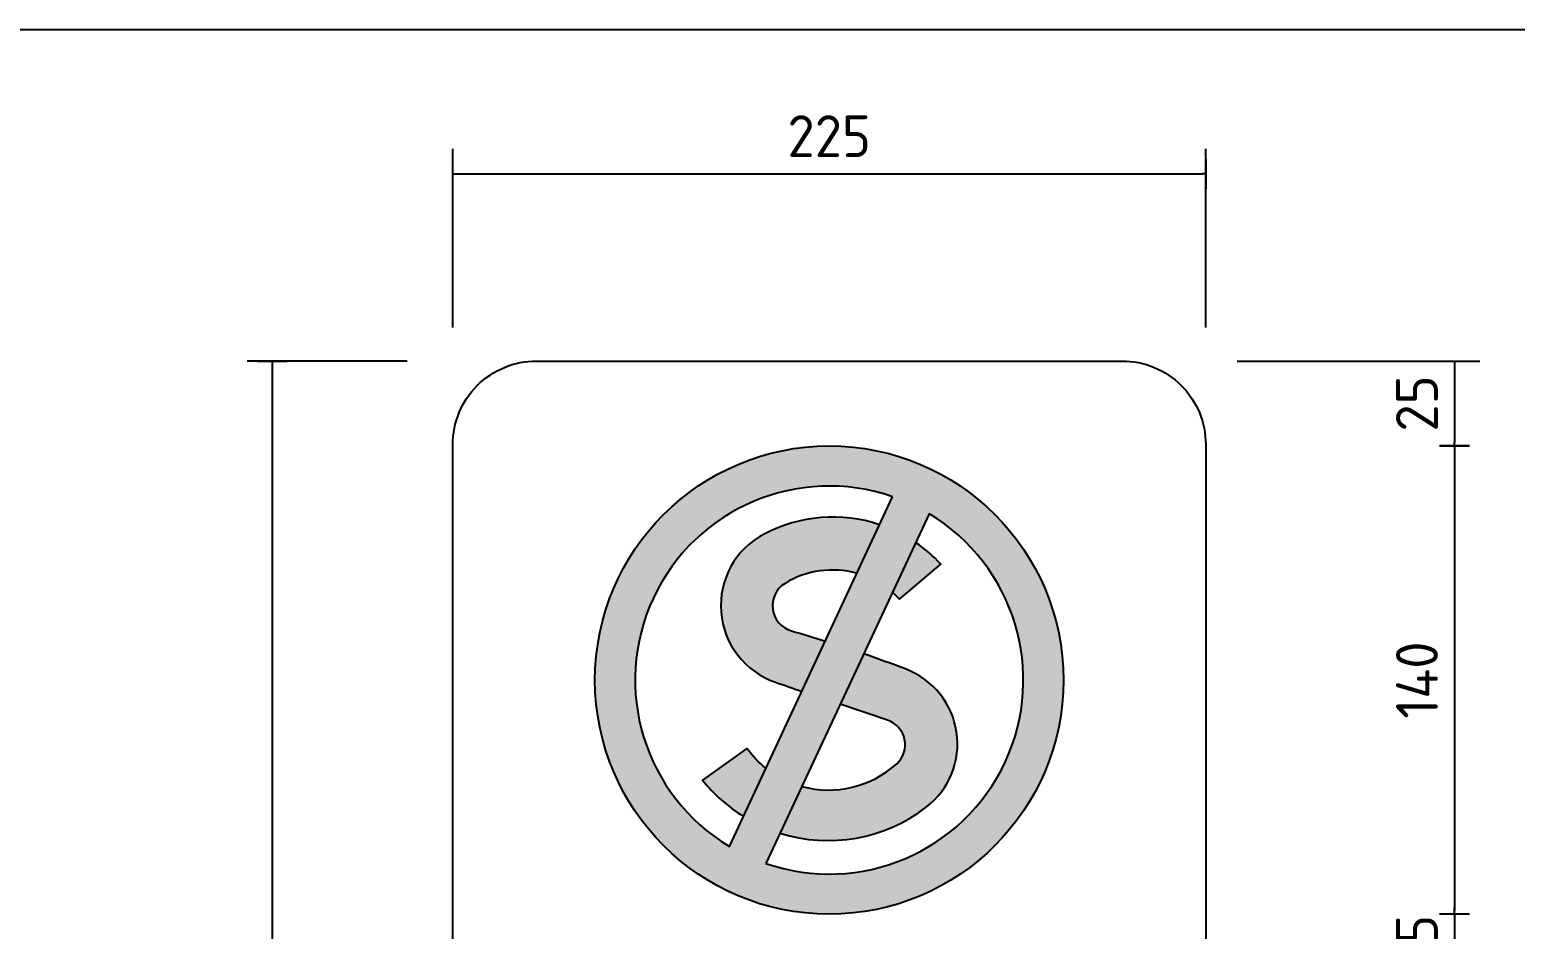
# Model space of a CAD drawing. Header units: millimetres. Extents: x 0 to 420, y 0 to 297.
# Drawn here: x 235.2 to 324, y 238.7 to 292.5 of the extents above; entities that cross this region are included whole.
import ezdxf
from ezdxf.enums import TextEntityAlignment as Align

# ---------------------------------------------------------------- set-up
doc = ezdxf.new("R2010")
doc.units = ezdxf.units.MM
doc.header["$MEASUREMENT"] = 0
for name, color, linetype in [('L25', 1, 'Continuous'), ('L35', 3, 'Continuous'), ('RED', 10, 'Continuous'), ('T25', 1, 'Continuous'), ('TBLK18', 4, 'Continuous'), ('TBLK25', 1, 'Continuous'), ('TBLK35', 3, 'Continuous'), ('TBLK50', 7, 'Continuous')]:
    doc.layers.add(name, color=color, linetype=linetype)
doc.styles.add('iso', font='iso3098b.shx')
doc.dimstyles.new('signsdim', dxfattribs={"dimtxt": 2.5, "dimasz": 0.2, "dimexe": 1.5, "dimexo": 2, "dimgap": 1, "dimtad": 1, "dimlfac": 5, "dimrnd": 1, "dimtxsty": 'iso', "dimblk": 'sgndim', "dimcen": 2.5, "dimse2": 1, "dimadec": 0, "dimazin": 0, "dimtfac": 1, "dimtix": 1, "dimtmove": 0, "dimatfit": 3, "dimfxl": 1, "dimarcsym": 0})

# ---------------------------------------------------------------- blocks, each defined once
blk = doc.blocks.new('A3BBLK')
at = {"layer": 'TBLK50'}
blk.add_line((415.5, 292.5), (13, 292.5), dxfattribs=at)
blk = doc.blocks.new('title block')
blk.add_blockref('A3BBLK', (0, 0))
at = {"layer": 'TBLK18', "style": 'iso'}
blk.add_attdef('MR_DIRECTORATE', text='', height=1.5, dxfattribs=at).set_placement((381.5, 67.119), align=Align.CENTER)
for tag, p in [('STREET_NAME', (355.514, 61.1)), ('SUBURB_POSTCODE', (388.488, 61.1)), ('TELEPHONE_NO.', (368.306, 58.836)), ('FAX_NO.', (393.555, 58.836))]:
    blk.add_attdef(tag, p, '', height=1.5, dxfattribs=at)
at = {"layer": 'TBLK25', "style": 'iso'}
for tag, height, p in [('MR_BRANCH', 2, (381.5, 64.199)), ('ROAD_SECTION', 1.75, (384.5, 29.162)), ('SLK', 1.75, (384.5, 26.108)), ('CHAINAGE', 1.75, (384.5, 19.205))]:
    blk.add_attdef(tag, text='', height=height, dxfattribs=at).set_placement(p, align=Align.CENTER)
for tag, p, height in [('FILE_NUMBER', (371.773, 53.237), 2.5), ('DESIGNED_/_DRAWN', (371.773, 48.487), 2), ('VERIFIED', (371.773, 43.487), 2), ('APPROVED', (371.773, 38.487), 2), ('LOCAL_AUTHORITY', (370.48, 16.733), 1.25)]:
    blk.add_attdef(tag, p, '', height=height, dxfattribs=at)
at = {"layer": 'TBLK35', "style": 'iso', "width": 0.9}
for tag, p in [('ROAD_PROJECT&NUMBER', (384.5, 32.231)), ('DRAWING_DESCRIPTION', (384.5, 22.288))]:
    blk.add_attdef(tag, text='', height=2.5, dxfattribs=at).set_placement(p, align=Align.CENTER)
at = {"layer": 'TBLK50', "style": 'iso'}
blk.add_attdef('DRG_NUMBER', (356.803, 6.021), '', height=5, dxfattribs=at)
blk = doc.blocks.new('sgndim')
for p, q in [((0, 4.5), (0, -4.5)), ((0, 0), (-1, 0))]:
    blk.add_line(p, q)
blk = doc.blocks.new('*D95')
at = {"layer": 'DEFPOINTS', "color": 0, "transparency": 16777216}
for p in [(305.504, 283.885), (260.504, 272.688), (305.504, 272.688)]:
    blk.add_point(p, dxfattribs=at)
at = {"layer": 'T25', "color": 0, "lineweight": -2, "transparency": 16777216}
for p, q in [((260.504, 274.688), (260.504, 285.385)), ((305.504, 274.688), (305.504, 285.385)), ((260.704, 283.885), (305.304, 283.885))]:
    blk.add_line(p, q, dxfattribs=at)
at = {"layer": 'T25', "color": 0, "lineweight": -2, "transparency": 16777216, "xscale": 0.2, "yscale": 0.2, "zscale": 0.2, "rotation": 180}
blk.add_blockref('sgndim', (260.504, 283.885), dxfattribs=at)
at = {"layer": 'T25', "color": 0, "lineweight": -2, "transparency": 16777216, "xscale": 0.2, "yscale": 0.2, "zscale": 0.2}
blk.add_blockref('sgndim', (305.504, 283.885), dxfattribs=at)
at = {"layer": 'T25', "color": 0, "transparency": 16777216, "insert": (283.004, 286.135), "char_height": 2.5, "attachment_point": 5, "style": 'iso'}
blk.add_mtext('225', dxfattribs=at)
blk = doc.blocks.new('*D106')
at = {"layer": 'DEFPOINTS', "color": 0, "transparency": 16777216}
for p in [(305.504, 239.61), (305.504, 236.61), (320.379, 236.61)]:
    blk.add_point(p, dxfattribs=at)
at = {"layer": 'T25', "color": 0, "lineweight": -2, "transparency": 16777216}
for p, q in [((320.379, 239.81), (320.379, 240.01)), ((320.379, 239.61), (320.379, 236.61)), ((320.379, 236.41), (320.379, 236.21))]:
    blk.add_line(p, q, dxfattribs=at)
at = {"layer": 'T25', "color": 0, "lineweight": -2, "transparency": 16777216, "xscale": 0.2, "yscale": 0.2, "zscale": 0.2}
for p, rotation in [((320.379, 239.61), 270), ((320.379, 236.61), 90)]:
    blk.add_blockref('sgndim', p, dxfattribs=dict(at, rotation=rotation))
at = {"layer": 'T25', "color": 0, "transparency": 16777216, "insert": (318.129, 238.11), "char_height": 2.5, "attachment_point": 5, "rotation": 90, "style": 'iso'}
blk.add_mtext('15', dxfattribs=at)
blk = doc.blocks.new('*D107')
at = {"layer": 'DEFPOINTS', "color": 0, "transparency": 16777216}
for p in [(305.504, 267.61), (305.504, 239.61), (320.379, 239.61)]:
    blk.add_point(p, dxfattribs=at)
at = {"layer": 'T25', "color": 0, "lineweight": -2, "transparency": 16777216}
blk.add_line((320.379, 267.41), (320.379, 239.81), dxfattribs=at)
at = {"layer": 'T25', "color": 0, "lineweight": -2, "transparency": 16777216, "xscale": 0.2, "yscale": 0.2, "zscale": 0.2}
for p, rotation in [((320.379, 267.61), 90), ((320.379, 239.61), 270)]:
    blk.add_blockref('sgndim', p, dxfattribs=dict(at, rotation=rotation))
at = {"layer": 'T25', "color": 0, "transparency": 16777216, "insert": (318.129, 253.61), "char_height": 2.5, "attachment_point": 5, "rotation": 90, "style": 'iso'}
blk.add_mtext('140', dxfattribs=at)
blk = doc.blocks.new('*D108')
at = {"layer": 'DEFPOINTS', "color": 0, "transparency": 16777216}
for p in [(305.375, 272.688), (308.758, 267.61), (320.379, 267.61)]:
    blk.add_point(p, dxfattribs=at)
at = {"layer": 'T25', "color": 0, "lineweight": -2, "transparency": 16777216}
for p, q in [((307.375, 272.688), (321.879, 272.688)), ((320.379, 272.488), (320.379, 267.81))]:
    blk.add_line(p, q, dxfattribs=at)
at = {"layer": 'T25', "color": 0, "lineweight": -2, "transparency": 16777216, "xscale": 0.2, "yscale": 0.2, "zscale": 0.2}
for p, rotation in [((320.379, 272.688), 90), ((320.379, 267.61), 270)]:
    blk.add_blockref('sgndim', p, dxfattribs=dict(at, rotation=rotation))
at = {"layer": 'T25', "color": 0, "transparency": 16777216, "insert": (318.129, 270.149), "char_height": 2.5, "attachment_point": 5, "rotation": 90, "style": 'iso'}
blk.add_mtext('25', dxfattribs=at)
blk = doc.blocks.new('*D127')
at = {"layer": 'DEFPOINTS', "color": 0, "transparency": 16777216}
for p in [(259.787, 272.688), (249.709, 182.688), (259.787, 182.688)]:
    blk.add_point(p, dxfattribs=at)
at = {"layer": 'T25', "color": 0, "lineweight": -2, "transparency": 16777216}
for p, q in [((257.787, 272.688), (248.209, 272.688)), ((249.709, 272.488), (249.709, 182.888)), ((257.787, 182.688), (248.209, 182.688))]:
    blk.add_line(p, q, dxfattribs=at)
at = {"layer": 'T25', "color": 0, "lineweight": -2, "transparency": 16777216, "xscale": 0.2, "yscale": 0.2, "zscale": 0.2}
for p, rotation in [((249.709, 272.688), 90), ((249.709, 182.688), 270)]:
    blk.add_blockref('sgndim', p, dxfattribs=dict(at, rotation=rotation))
at = {"layer": 'T25', "color": 0, "transparency": 16777216, "insert": (247.459, 227.688), "char_height": 2.5, "attachment_point": 5, "rotation": 90, "style": 'iso'}
blk.add_mtext('450', dxfattribs=at)

msp = doc.modelspace()

# ---------------------------------------------------------------- hatches: boundary and pattern name
at = {"layer": 'L25'}
for points in [[(286.0129, 262.9018, 0.204713), (279.1079, 262.3403, 0.6570956), (279.7903, 253.4815, 0.0004692), (281.3679, 252.9406), (282.7679, 255.943, 0.006128), (280.7432, 256.5566, -0.6523857), (280.3644, 259.3943, -0.2071146), (284.6572, 259.9945)], [(289.6752, 260.5417, 0.0566241), (288.1647, 261.8375), (286.7762, 258.8599, -0.027022), (287.2003, 258.4506)], [(287.6003, 254.2543, 0.00783), (285.0611, 255.1817), (283.6534, 252.1629, 0.000842), (286.4896, 251.2075, -0.5724687), (287.0372, 248.6085, -0.2573982), (281.3631, 247.2515), (280.0584, 244.4535, 0.2459425), (288.8183, 246.0239, 0.5845925)], [(279.2213, 248.3372, -0.0680434), (278.0869, 249.5172), (275.4346, 247.6275, 0.0858173), (277.8772, 245.4548)]]:
    msp.add_hatch(color=256, dxfattribs=at).paths.add_polyline_path(points)
at = {"layer": 'RED'}
h = msp.add_hatch(color=256, dxfattribs=at)
edge = h.paths.add_edge_path(flags=16)
edge.add_arc((283.004, 253.6098), 11.6, 250.937772, 419.062228)
edge.add_line((288.9676, 263.5594), (279.2155, 242.6459))
edge = h.paths.add_edge_path(flags=16)
edge.add_arc((283.004, 253.6098), 11.6, 70.937772, 239.062228)
edge.add_line((277.0404, 243.6601), (286.7925, 264.5737))
edge = h.paths.add_edge_path()
edge.add_arc((283.004, 253.6098), 14, 0, 360)

# ---------------------------------------------------------------- linework, layer by layer
at = {"layer": 'L25'}
for points in [[(286.0129, 262.9018, 0.204713), (279.1079, 262.3403, 0.6570956), (279.7903, 253.4815, 0.0004692), (281.3679, 252.9406)], [(286.7762, 258.8599, -0.027022), (287.2003, 258.4506), (289.6752, 260.5417, 0.0566241), (288.1647, 261.8375)], [(284.6572, 259.9945, 0.2071146), (280.3644, 259.3943, 0.6523857), (280.7432, 256.5566, -0.006128), (282.7679, 255.943)], [(280.0584, 244.4535, 0.2459425), (288.8183, 246.0239, 0.5845925), (287.6003, 254.2543, 0.00783), (285.0611, 255.1817)], [(281.3631, 247.2515, 0.2573982), (287.0372, 248.6085, 0.5724687), (286.4896, 251.2075, -0.000842), (283.6534, 252.1629)], [(279.2213, 248.3372, -0.0680434), (278.0869, 249.5172), (275.4346, 247.6275, 0.0858173), (277.8772, 245.4548)]]:
    msp.add_lwpolyline(points, format="xyb", dxfattribs=at)
at = {"layer": 'L35'}
msp.add_lwpolyline([(260.504, 187.6879), (260.504, 267.6879, -0.4142136), (265.504, 272.6879), (300.504, 272.6879, -0.4142136), (305.504, 267.6879), (305.504, 187.6879, -0.4142136), (300.504, 182.6879), (265.504, 182.6879, -0.4142136)], format="xyb", close=True, dxfattribs=at)
at = {"layer": 'RED'}
for points in [[(286.7925, 264.5737, 0.9013878), (277.0404, 243.6601)], [(279.2155, 242.6459, 0.9013878), (288.9676, 263.5594)]]:
    msp.add_lwpolyline(points, format="xyb", close=True, dxfattribs=at)
msp.add_circle((283.004, 253.6098), 14, dxfattribs=at)

# ---------------------------------------------------------------- block references
at = {"color": 1}
msp.add_blockref('title block', (0, 0), dxfattribs=at)

# ---------------------------------------------------------------- dimensions: what is measured, and where the dimension line sits
at = {"layer": 'T25'}
dim = msp.add_linear_dim(base=(305.504, 283.8846), p1=(260.504, 272.6879), p2=(305.504, 272.6879), dimstyle='signsdim', override={"dimse2": 0}, dxfattribs=at)
dim.commit()
dim.dimension.update_dxf_attribs({"geometry": '*D95', "text_midpoint": (283.004, 286.1346)})
for base, p1, p2, override, picture, middle in [((249.7087, 182.6879), (259.7873, 272.6879), (259.7873, 182.6879), {"dimse2": 0}, '*D127', (247.4587, 227.6879)), ((320.3792, 239.6098), (305.504, 267.6098), (305.504, 239.6098), {"dimse1": 1}, '*D107', (318.1292, 253.6098)), ((320.3792, 236.6098), (305.504, 239.6098), (305.504, 236.6098), {"dimse1": 1}, '*D106', (318.1292, 238.1098))]:
    dim = msp.add_linear_dim(base=base, p1=p1, p2=p2, angle=90, dimstyle='signsdim', override=override, dxfattribs=at)
    dim.commit()
    dim.dimension.update_dxf_attribs({"geometry": picture, "text_midpoint": middle})
dim = msp.add_linear_dim(base=(320.3792, 267.6098), p1=(305.3748, 272.6879), p2=(308.7579, 267.6098), angle=90, dimstyle='signsdim', dxfattribs=at)
dim.commit()
dim.dimension.update_dxf_attribs({"geometry": '*D108', "text_midpoint": (318.1292, 270.1488)})

doc.saveas('drawing.dxf')
